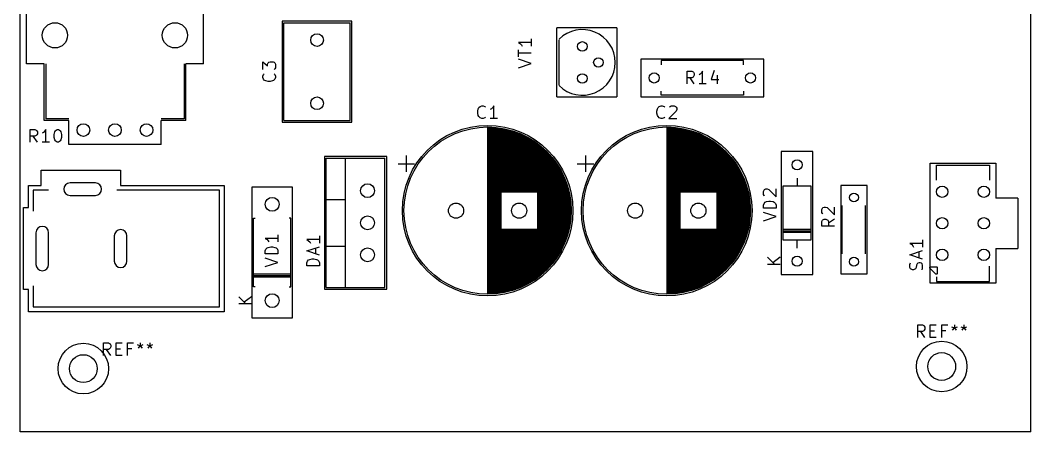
# Model space of a CAD drawing. Extents: x 119.8 to 199.8, y -185.2 to -95.2.
# Drawn here: x 119.8 to 199.8, y -185.2 to -152.6 of the extents above; entities that cross this region are included whole.
import ezdxf

# ---------------------------------------------------------------- set-up
doc = ezdxf.new("R2010")
doc.units = 0
doc.layers.add('BLACK', color=7, linetype='CONTINUOUS')

msp = doc.modelspace()

# ---------------------------------------------------------------- linework, layer by layer
at = {"layer": 'BLACK', "linetype": 'CONTINUOUS'}
for p, q in [((119.7556, -185.1644), (119.7556, -95.1644)), ((199.7556, -185.1644), (199.7556, -95.1644)), ((120.2556, -156.0394), (120.2556, -151.5394)), ((134.2556, -156.0394), (134.2556, -151.5394)), ((140.5056, -152.6644), (140.5056, -160.6644)), ((146.0056, -152.6644), (140.5056, -152.6644)), ((140.6356, -160.5344), (140.6356, -152.7944)), ((140.6356, -152.7944), (145.8756, -152.7944)), ((145.8756, -160.5344), (145.8756, -152.7944)), ((146.0056, -160.6644), (146.0056, -152.6644)), ((162.2456, -158.6644), (162.2456, -153.2044)), ((166.9856, -153.2044), (162.2456, -153.2044)), ((166.9856, -153.2044), (166.9856, -158.6644)), ((160.210419, -154.354875), (159.210419, -154.354875)), ((159.210419, -154.354875), (159.353276, -154.450113)), ((160.210419, -154.069161), (160.210419, -154.640589)), ((162.4056, -154.1344), (162.4056, -157.7344)), ((159.210419, -155.497732), (159.210419, -154.926304)), ((159.353276, -154.450113), (159.448514, -154.545351)), ((159.448514, -154.545351), (159.496133, -154.640589)), ((138.960419, -156.497732), (138.960419, -155.878685)), ((138.960419, -155.878685), (139.341371, -156.212018)), ((139.341371, -156.069161), (139.38899, -155.973923)), ((139.38899, -155.973923), (139.436609, -155.926304)), ((139.436609, -155.926304), (139.531847, -155.878685)), ((139.531847, -155.878685), (139.769942, -155.878685)), ((139.769942, -155.878685), (139.86518, -155.926304)), ((139.86518, -155.926304), (139.9128, -155.973923)), ((139.9128, -155.973923), (139.960419, -156.069161)), ((160.210419, -155.212018), (159.210419, -155.212018)), ((160.210419, -156.021542), (159.210419, -155.688209)), ((168.8956, -155.6644), (168.8956, -158.6644)), ((178.6156, -155.6644), (168.8956, -155.6644)), ((170.4856, -155.7944), (170.4856, -156.1244)), ((177.0256, -155.7944), (170.4856, -155.7944)), ((177.0256, -156.1244), (177.0256, -155.7944)), ((178.6156, -158.6644), (178.6156, -155.6644)), ((121.6556, -156.0394), (120.2556, -156.0394)), ((121.6556, -160.5394), (121.6556, -156.0394)), ((121.7856, -156.0394), (121.7856, -160.4094)), ((132.7256, -156.0394), (132.7256, -160.4094)), ((132.8556, -160.5394), (132.8556, -156.0394)), ((134.2556, -156.0394), (132.8556, -156.0394)), ((139.341371, -156.212018), (139.341371, -156.069161)), ((139.9128, -156.450113), (139.86518, -156.497732)), ((139.960419, -156.354875), (139.9128, -156.450113)), ((139.960419, -156.069161), (139.960419, -156.354875)), ((159.210419, -156.354875), (160.210419, -156.021542)), ((172.541314, -157.619219), (172.541314, -156.619219)), ((172.541314, -156.619219), (172.922266, -156.619219)), ((172.922266, -156.619219), (173.017504, -156.666838)), ((173.017504, -156.666838), (173.065123, -156.714457)), ((173.065123, -156.714457), (173.112742, -156.809695)), ((173.684171, -156.762076), (173.588933, -156.857314)), ((173.779409, -156.619219), (173.684171, -156.762076)), ((173.779409, -157.619219), (173.779409, -156.619219)), ((174.684171, -156.5716), (174.446076, -157.285885)), ((138.960419, -157.021542), (139.008038, -156.878685)), ((138.960419, -157.11678), (138.960419, -157.021542)), ((139.008038, -157.259637), (138.960419, -157.11678)), ((139.008038, -156.878685), (139.055657, -156.831066)), ((139.103276, -157.354875), (139.008038, -157.259637)), ((139.198514, -157.402494), (139.103276, -157.354875)), ((139.38899, -157.450113), (139.198514, -157.402494)), ((139.531847, -157.450113), (139.38899, -157.450113)), ((139.722323, -157.402494), (139.531847, -157.450113)), ((139.817561, -157.354875), (139.722323, -157.402494)), ((139.9128, -157.259637), (139.817561, -157.354875)), ((139.86518, -156.831066), (139.9128, -156.878685)), ((139.9128, -156.878685), (139.960419, -157.021542)), ((139.960419, -157.11678), (139.9128, -157.259637)), ((139.960419, -157.021542), (139.960419, -157.11678)), ((172.922266, -157.143028), (172.541314, -157.143028)), ((173.112742, -157.619219), (172.779409, -157.143028)), ((173.017504, -157.095409), (172.922266, -157.143028)), ((173.065123, -157.04779), (173.017504, -157.095409)), ((173.112742, -156.952552), (173.065123, -157.04779)), ((173.112742, -156.809695), (173.112742, -156.952552)), ((173.588933, -156.857314), (173.493695, -156.904933)), ((174.446076, -157.285885), (175.065123, -157.285885)), ((174.922266, -156.952552), (174.922266, -157.619219)), ((170.4856, -158.5344), (170.4856, -158.2044)), ((174.065123, -157.619219), (173.493695, -157.619219)), ((177.0256, -158.2044), (177.0256, -158.5344)), ((162.2456, -158.6644), (166.9856, -158.6644)), ((168.8956, -158.6644), (178.6156, -158.6644)), ((177.0256, -158.5344), (170.4856, -158.5344)), ((155.969886, -159.79779), (156.017505, -159.607314)), ((155.969886, -159.940647), (155.969886, -159.79779)), ((156.017505, -160.131123), (155.969886, -159.940647)), ((156.017505, -159.607314), (156.065124, -159.512076)), ((156.065124, -159.512076), (156.160362, -159.416838)), ((156.160362, -159.416838), (156.303219, -159.369219)), ((156.303219, -159.369219), (156.398457, -159.369219)), ((156.398457, -159.369219), (156.541314, -159.416838)), ((156.541314, -159.416838), (156.588933, -159.464457)), ((157.065124, -159.607314), (156.969886, -159.654933)), ((157.160362, -159.512076), (157.065124, -159.607314)), ((157.2556, -159.369219), (157.160362, -159.512076)), ((157.2556, -160.369219), (157.2556, -159.369219)), ((170.154671, -159.79779), (170.20229, -159.607314)), ((170.154671, -159.940647), (170.154671, -159.79779)), ((170.20229, -160.131123), (170.154671, -159.940647)), ((170.20229, -159.607314), (170.249909, -159.512076)), ((170.249909, -159.512076), (170.345147, -159.416838)), ((170.345147, -159.416838), (170.488004, -159.369219)), ((170.488004, -159.369219), (170.583242, -159.369219)), ((170.583242, -159.369219), (170.726099, -159.416838)), ((170.726099, -159.416838), (170.773718, -159.464457)), ((171.67848, -159.79779), (171.107052, -160.369219)), ((171.154671, -159.464457), (171.20229, -159.416838)), ((171.20229, -159.416838), (171.297528, -159.369219)), ((171.297528, -159.369219), (171.535623, -159.369219)), ((171.535623, -159.369219), (171.630861, -159.416838)), ((171.630861, -159.416838), (171.67848, -159.464457)), ((171.67848, -159.464457), (171.726099, -159.559695)), ((171.726099, -159.654933), (171.67848, -159.79779)), ((171.726099, -159.559695), (171.726099, -159.654933)), ((123.6056, -160.5394), (121.6556, -160.5394)), ((123.6056, -160.4094), (121.7856, -160.4094)), ((123.6056, -162.4394), (123.6056, -160.5394)), ((132.7256, -160.4094), (130.9056, -160.4094)), ((130.9056, -162.4394), (130.9056, -160.5394)), ((132.8556, -160.5394), (130.9056, -160.5394)), ((140.5056, -160.6644), (146.0056, -160.6644)), ((140.6356, -160.5344), (145.8756, -160.5344)), ((156.065124, -160.226361), (156.017505, -160.131123)), ((156.160362, -160.3216), (156.065124, -160.226361)), ((156.303219, -160.369219), (156.160362, -160.3216)), ((156.398457, -160.369219), (156.303219, -160.369219)), ((156.541314, -160.3216), (156.398457, -160.369219)), ((156.588933, -160.27398), (156.541314, -160.3216)), ((157.541314, -160.369219), (156.969886, -160.369219)), ((170.249909, -160.226361), (170.20229, -160.131123)), ((170.345147, -160.3216), (170.249909, -160.226361)), ((170.488004, -160.369219), (170.345147, -160.3216)), ((170.583242, -160.369219), (170.488004, -160.369219)), ((170.726099, -160.3216), (170.583242, -160.369219)), ((170.773718, -160.27398), (170.726099, -160.3216)), ((171.107052, -160.369219), (171.726099, -160.369219)), ((120.541314, -162.244219), (120.541314, -161.244219)), ((120.541314, -161.244219), (120.922266, -161.244219)), ((120.922266, -161.244219), (121.017504, -161.291838)), ((121.017504, -161.291838), (121.065123, -161.339457)), ((121.065123, -161.339457), (121.112742, -161.434695)), ((121.112742, -161.577552), (121.065123, -161.67279)), ((121.112742, -161.434695), (121.112742, -161.577552)), ((121.588933, -161.482314), (121.493695, -161.529933)), ((121.684171, -161.387076), (121.588933, -161.482314)), ((121.779409, -161.244219), (121.684171, -161.387076)), ((121.779409, -162.244219), (121.779409, -161.244219)), ((122.446076, -161.625171), (122.493695, -161.434695)), ((122.493695, -161.434695), (122.541314, -161.339457)), ((122.541314, -161.339457), (122.588933, -161.291838)), ((122.588933, -161.291838), (122.684171, -161.244219)), ((122.684171, -161.244219), (122.779409, -161.244219)), ((122.779409, -161.244219), (122.874647, -161.291838)), ((122.874647, -161.291838), (122.922266, -161.339457)), ((122.922266, -161.339457), (122.969885, -161.434695)), ((122.969885, -161.434695), (123.017504, -161.625171)), ((156.7556, -161.0844), (156.7556, -174.2444)), ((156.7956, -161.0844), (156.7956, -174.2444)), ((156.8356, -161.0844), (156.8356, -174.2444)), ((156.8756, -161.0854), (156.8756, -174.2434)), ((156.9156, -161.0864), (156.9156, -174.2424)), ((156.9556, -161.0874), (156.9556, -174.2414)), ((156.9956, -161.0884), (156.9956, -174.2404)), ((157.0356, -161.0904), (157.0356, -174.2384)), ((157.0756, -161.0924), (157.0756, -174.2364)), ((157.1156, -161.0944), (157.1156, -174.2344)), ((157.1556, -161.0964), (157.1556, -174.2324)), ((157.1956, -161.0994), (157.1956, -174.2294)), ((157.2356, -161.1014), (157.2356, -174.2274)), ((157.2756, -161.1044), (157.2756, -174.2244)), ((157.3156, -161.1084), (157.3156, -174.2204)), ((157.3556, -161.1114), (157.3556, -174.2174)), ((157.3956, -161.1154), (157.3956, -174.2134)), ((157.4356, -161.1194), (157.4356, -174.2094)), ((157.4756, -161.1234), (157.4756, -174.2054)), ((157.5156, -161.1284), (157.5156, -174.2004)), ((157.5556, -161.1334), (157.5556, -174.1954)), ((157.5956, -161.1384), (157.5956, -174.1904)), ((157.6356, -161.1434), (157.6356, -174.1854)), ((157.6756, -161.1484), (157.6756, -174.1804)), ((157.7156, -161.1544), (157.7156, -174.1744)), ((157.7556, -161.1604), (157.7556, -174.1684)), ((157.7956, -161.1664), (157.7956, -174.1624)), ((157.8356, -161.1734), (157.8356, -166.2244)), ((157.8756, -161.1794), (157.8756, -166.2244)), ((157.9156, -161.1864), (157.9156, -166.2244)), ((157.9556, -161.1944), (157.9556, -166.2244)), ((157.9956, -161.2014), (157.9956, -166.2244)), ((158.0356, -161.2094), (158.0356, -166.2244)), ((158.0756, -161.2174), (158.0756, -166.2244)), ((158.1156, -161.2254), (158.1156, -166.2244)), ((158.1556, -161.2344), (158.1556, -166.2244)), ((158.1956, -161.2434), (158.1956, -166.2244)), ((158.2356, -161.2524), (158.2356, -166.2244)), ((158.2756, -161.2614), (158.2756, -166.2244)), ((158.3156, -161.2704), (158.3156, -166.2244)), ((158.3556, -161.2804), (158.3556, -166.2244)), ((158.3956, -161.2904), (158.3956, -166.2244)), ((158.4356, -161.3014), (158.4356, -166.2244)), ((158.4756, -161.3114), (158.4756, -166.2244)), ((158.5156, -161.3224), (158.5156, -166.2244)), ((158.5556, -161.3334), (158.5556, -166.2244)), ((158.5956, -161.3454), (158.5956, -166.2244)), ((158.6356, -161.3574), (158.6356, -166.2244)), ((158.6756, -161.3694), (158.6756, -166.2244)), ((158.7156, -161.3814), (158.7156, -166.2244)), ((158.7556, -161.3934), (158.7556, -166.2244)), ((158.7956, -161.4064), (158.7956, -166.2244)), ((158.8356, -161.4194), (158.8356, -166.2244)), ((158.8756, -161.4334), (158.8756, -166.2244)), ((158.9156, -161.4464), (158.9156, -166.2244)), ((158.9556, -161.4604), (158.9556, -166.2244)), ((158.9956, -161.4744), (158.9956, -166.2244)), ((159.0356, -161.4894), (159.0356, -166.2244)), ((159.0756, -161.5044), (159.0756, -166.2244)), ((159.1156, -161.5194), (159.1156, -166.2244)), ((159.1556, -161.5344), (159.1556, -166.2244)), ((159.1956, -161.5504), (159.1956, -166.2244)), ((159.2356, -161.5664), (159.2356, -166.2244)), ((159.2756, -161.5824), (159.2756, -166.2244)), ((159.3156, -161.5994), (159.3156, -166.2244)), ((170.940385, -161.0844), (170.940385, -174.2444)), ((170.980385, -161.0844), (170.980385, -174.2444)), ((171.020385, -161.0844), (171.020385, -174.2444)), ((171.060385, -161.0854), (171.060385, -174.2434)), ((171.100385, -161.0864), (171.100385, -174.2424)), ((171.140385, -161.0874), (171.140385, -174.2414)), ((171.180385, -161.0884), (171.180385, -174.2404)), ((171.220385, -161.0904), (171.220385, -174.2384)), ((171.260385, -161.0924), (171.260385, -174.2364)), ((171.300385, -161.0944), (171.300385, -174.2344)), ((171.340385, -161.0964), (171.340385, -174.2324)), ((171.380385, -161.0994), (171.380385, -174.2294)), ((171.420385, -161.1014), (171.420385, -174.2274)), ((171.460385, -161.1044), (171.460385, -174.2244)), ((171.500385, -161.1084), (171.500385, -174.2204)), ((171.540385, -161.1114), (171.540385, -174.2174)), ((171.580385, -161.1154), (171.580385, -174.2134)), ((171.620385, -161.1194), (171.620385, -174.2094)), ((171.660385, -161.1234), (171.660385, -174.2054)), ((171.700385, -161.1284), (171.700385, -174.2004)), ((171.740385, -161.1334), (171.740385, -174.1954)), ((171.780385, -161.1384), (171.780385, -174.1904)), ((171.820385, -161.1434), (171.820385, -174.1854)), ((171.860385, -161.1484), (171.860385, -174.1804)), ((171.900385, -161.1544), (171.900385, -174.1744)), ((171.940385, -161.1604), (171.940385, -174.1684)), ((171.980385, -161.1664), (171.980385, -174.1624)), ((172.020385, -161.1734), (172.020385, -166.2244)), ((172.060385, -161.1794), (172.060385, -166.2244)), ((172.100385, -161.1864), (172.100385, -166.2244)), ((172.140385, -161.1944), (172.140385, -166.2244)), ((172.180385, -161.2014), (172.180385, -166.2244)), ((172.220385, -161.2094), (172.220385, -166.2244)), ((172.260385, -161.2174), (172.260385, -166.2244)), ((172.300385, -161.2254), (172.300385, -166.2244)), ((172.340385, -161.2344), (172.340385, -166.2244)), ((172.380385, -161.2434), (172.380385, -166.2244)), ((172.420385, -161.2524), (172.420385, -166.2244)), ((172.460385, -161.2614), (172.460385, -166.2244)), ((172.500385, -161.2704), (172.500385, -166.2244)), ((172.540385, -161.2804), (172.540385, -166.2244)), ((172.580385, -161.2904), (172.580385, -166.2244)), ((172.620385, -161.3014), (172.620385, -166.2244)), ((172.660385, -161.3114), (172.660385, -166.2244)), ((172.700385, -161.3224), (172.700385, -166.2244)), ((172.740385, -161.3334), (172.740385, -166.2244)), ((172.780385, -161.3454), (172.780385, -166.2244)), ((172.820385, -161.3574), (172.820385, -166.2244)), ((172.860385, -161.3694), (172.860385, -166.2244)), ((172.900385, -161.3814), (172.900385, -166.2244)), ((172.940385, -161.3934), (172.940385, -166.2244)), ((172.980385, -161.4064), (172.980385, -166.2244)), ((173.020385, -161.4194), (173.020385, -166.2244)), ((173.060385, -161.4334), (173.060385, -166.2244)), ((173.100385, -161.4464), (173.100385, -166.2244)), ((173.140385, -161.4604), (173.140385, -166.2244)), ((173.180385, -161.4744), (173.180385, -166.2244)), ((173.220385, -161.4894), (173.220385, -166.2244)), ((173.260385, -161.5044), (173.260385, -166.2244)), ((173.300385, -161.5194), (173.300385, -166.2244)), ((173.340385, -161.5344), (173.340385, -166.2244)), ((173.380385, -161.5504), (173.380385, -166.2244)), ((173.420385, -161.5664), (173.420385, -166.2244)), ((173.460385, -161.5824), (173.460385, -166.2244)), ((173.500385, -161.5994), (173.500385, -166.2244)), ((120.922266, -161.768028), (120.541314, -161.768028)), ((121.112742, -162.244219), (120.779409, -161.768028)), ((121.017504, -161.720409), (120.922266, -161.768028)), ((121.065123, -161.67279), (121.017504, -161.720409)), ((122.065123, -162.244219), (121.493695, -162.244219)), ((122.446076, -161.863266), (122.446076, -161.625171)), ((122.493695, -162.053742), (122.446076, -161.863266)), ((122.541314, -162.14898), (122.493695, -162.053742)), ((122.588933, -162.1966), (122.541314, -162.14898)), ((122.684171, -162.244219), (122.588933, -162.1966)), ((122.779409, -162.244219), (122.684171, -162.244219)), ((122.874647, -162.1966), (122.779409, -162.244219)), ((122.922266, -162.14898), (122.874647, -162.1966)), ((122.969885, -162.053742), (122.922266, -162.14898)), ((123.017504, -161.863266), (122.969885, -162.053742)), ((123.017504, -161.625171), (123.017504, -161.863266)), ((159.3556, -161.6164), (159.3556, -166.2244)), ((159.3956, -161.6334), (159.3956, -166.2244)), ((159.4356, -161.6514), (159.4356, -166.2244)), ((159.4756, -161.6694), (159.4756, -166.2244)), ((159.5156, -161.6874), (159.5156, -166.2244)), ((159.5556, -161.7054), (159.5556, -166.2244)), ((159.5956, -161.7244), (159.5956, -166.2244)), ((159.6356, -161.7434), (159.6356, -166.2244)), ((159.6756, -161.7634), (159.6756, -166.2244)), ((159.7156, -161.7834), (159.7156, -166.2244)), ((159.7556, -161.8034), (159.7556, -166.2244)), ((159.7956, -161.8234), (159.7956, -166.2244)), ((159.8356, -161.8444), (159.8356, -166.2244)), ((159.8756, -161.8654), (159.8756, -166.2244)), ((159.9156, -161.8874), (159.9156, -166.2244)), ((159.9556, -161.9094), (159.9556, -166.2244)), ((159.9956, -161.9314), (159.9956, -166.2244)), ((160.0356, -161.9544), (160.0356, -166.2244)), ((160.0756, -161.9774), (160.0756, -166.2244)), ((160.1156, -162.0004), (160.1156, -166.2244)), ((160.1556, -162.0244), (160.1556, -166.2244)), ((160.1956, -162.0484), (160.1956, -166.2244)), ((160.2356, -162.0724), (160.2356, -166.2244)), ((160.2756, -162.0974), (160.2756, -166.2244)), ((160.3156, -162.1234), (160.3156, -166.2244)), ((160.3556, -162.1484), (160.3556, -166.2244)), ((160.3956, -162.1754), (160.3956, -166.2244)), ((160.4356, -162.2014), (160.4356, -166.2244)), ((160.4756, -162.2284), (160.4756, -166.2244)), ((160.5156, -162.2554), (160.5156, -166.2244)), ((160.5556, -162.2834), (160.5556, -166.2244)), ((160.5956, -162.3124), (160.5956, -166.2244)), ((160.6356, -162.3404), (160.6356, -166.2244)), ((160.6756, -162.3694), (160.6756, -166.2244)), ((160.7156, -162.3994), (160.7156, -172.9294)), ((173.540385, -161.6164), (173.540385, -166.2244)), ((173.580385, -161.6334), (173.580385, -166.2244)), ((173.620385, -161.6514), (173.620385, -166.2244)), ((173.660385, -161.6694), (173.660385, -166.2244)), ((173.700385, -161.6874), (173.700385, -166.2244)), ((173.740385, -161.7054), (173.740385, -166.2244)), ((173.780385, -161.7244), (173.780385, -166.2244)), ((173.820385, -161.7434), (173.820385, -166.2244)), ((173.860385, -161.7634), (173.860385, -166.2244)), ((173.900385, -161.7834), (173.900385, -166.2244)), ((173.940385, -161.8034), (173.940385, -166.2244)), ((173.980385, -161.8234), (173.980385, -166.2244)), ((174.020385, -161.8444), (174.020385, -166.2244)), ((174.060385, -161.8654), (174.060385, -166.2244)), ((174.100385, -161.8874), (174.100385, -166.2244)), ((174.140385, -161.9094), (174.140385, -166.2244)), ((174.180385, -161.9314), (174.180385, -166.2244)), ((174.220385, -161.9544), (174.220385, -166.2244)), ((174.260385, -161.9774), (174.260385, -166.2244)), ((174.300385, -162.0004), (174.300385, -166.2244)), ((174.340385, -162.0244), (174.340385, -166.2244)), ((174.380385, -162.0484), (174.380385, -166.2244)), ((174.420385, -162.0724), (174.420385, -166.2244)), ((174.460385, -162.0974), (174.460385, -166.2244)), ((174.500385, -162.1234), (174.500385, -166.2244)), ((174.540385, -162.1484), (174.540385, -166.2244)), ((174.580385, -162.1754), (174.580385, -166.2244)), ((174.620385, -162.2014), (174.620385, -166.2244)), ((174.660385, -162.2284), (174.660385, -166.2244)), ((174.700385, -162.2554), (174.700385, -166.2244)), ((174.740385, -162.2834), (174.740385, -166.2244)), ((174.780385, -162.3124), (174.780385, -166.2244)), ((174.820385, -162.3404), (174.820385, -166.2244)), ((174.860385, -162.3694), (174.860385, -166.2244)), ((174.900385, -162.3994), (174.900385, -172.9294)), ((130.9056, -162.4394), (123.6056, -162.4394)), ((160.7556, -162.4294), (160.7556, -172.8994)), ((160.7956, -162.4604), (160.7956, -172.8684)), ((160.8356, -162.4914), (160.8356, -172.8374)), ((160.8756, -162.5224), (160.8756, -172.8064)), ((160.9156, -162.5544), (160.9156, -172.7744)), ((160.9556, -162.5874), (160.9556, -172.7414)), ((160.9956, -162.6204), (160.9956, -172.7084)), ((161.0356, -162.6544), (161.0356, -172.6744)), ((161.0756, -162.6884), (161.0756, -172.6404)), ((161.1156, -162.7234), (161.1156, -172.6054)), ((161.1556, -162.7584), (161.1556, -172.5704)), ((161.1956, -162.7944), (161.1956, -172.5344)), ((161.2356, -162.8304), (161.2356, -172.4984)), ((161.2756, -162.8674), (161.2756, -172.4614)), ((161.3156, -162.9054), (161.3156, -172.4234)), ((161.3556, -162.9434), (161.3556, -172.3854)), ((161.3956, -162.9824), (161.3956, -172.3464)), ((161.4356, -163.0224), (161.4356, -172.3064)), ((161.4756, -163.0624), (161.4756, -172.2664)), ((161.5156, -163.1034), (161.5156, -172.2254)), ((161.5556, -163.1454), (161.5556, -172.1834)), ((161.5956, -163.1874), (161.5956, -172.1414)), ((174.940385, -162.4294), (174.940385, -172.8994)), ((174.980385, -162.4604), (174.980385, -172.8684)), ((175.020385, -162.4914), (175.020385, -172.8374)), ((175.060385, -162.5224), (175.060385, -172.8064)), ((175.100385, -162.5544), (175.100385, -172.7744)), ((175.140385, -162.5874), (175.140385, -172.7414)), ((175.180385, -162.6204), (175.180385, -172.7084)), ((175.220385, -162.6544), (175.220385, -172.6744)), ((175.260385, -162.6884), (175.260385, -172.6404)), ((175.300385, -162.7234), (175.300385, -172.6054)), ((175.340385, -162.7584), (175.340385, -172.5704)), ((175.380385, -162.7944), (175.380385, -172.5344)), ((175.420385, -162.8304), (175.420385, -172.4984)), ((175.460385, -162.8674), (175.460385, -172.4614)), ((175.500385, -162.9054), (175.500385, -172.4234)), ((175.540385, -162.9434), (175.540385, -172.3854)), ((175.580385, -162.9824), (175.580385, -172.3464)), ((175.620385, -163.0224), (175.620385, -172.3064)), ((175.660385, -163.0624), (175.660385, -172.2664)), ((175.700385, -163.1034), (175.700385, -172.2254)), ((175.740385, -163.1454), (175.740385, -172.1834)), ((175.780385, -163.1874), (175.780385, -172.1414)), ((180.0056, -162.9944), (180.0056, -172.7144)), ((182.5056, -162.9944), (180.0056, -162.9944)), ((182.5056, -172.7144), (182.5056, -162.9944)), ((143.8556, -163.3744), (143.8556, -173.8744)), ((148.7656, -163.3744), (143.8556, -163.3744)), ((143.9856, -163.5044), (148.6266, -163.5044)), ((143.9856, -173.7444), (143.9856, -163.5044)), ((145.4956, -173.7444), (145.4956, -163.5044)), ((148.6266, -173.7444), (148.6266, -163.5044)), ((148.7656, -173.8744), (148.7656, -163.3744)), ((149.671031, -163.9494), (150.971031, -163.9494)), ((150.321031, -163.2994), (150.321031, -164.5994)), ((161.6356, -163.2314), (161.6356, -172.0974)), ((161.6756, -163.2754), (161.6756, -172.0534)), ((161.7156, -163.3204), (161.7156, -172.0084)), ((161.7556, -163.3654), (161.7556, -171.9634)), ((161.7956, -163.4124), (161.7956, -171.9164)), ((161.8356, -163.4594), (161.8356, -171.8694)), ((161.8756, -163.5084), (161.8756, -171.8204)), ((161.9156, -163.5574), (161.9156, -171.7714)), ((161.9556, -163.6074), (161.9556, -171.7214)), ((161.9956, -163.6584), (161.9956, -171.6704)), ((162.0356, -163.7114), (162.0356, -171.6174)), ((162.0756, -163.7644), (162.0756, -171.5644)), ((162.1156, -163.8194), (162.1156, -171.5094)), ((162.1556, -163.8754), (162.1556, -171.4534)), ((162.1956, -163.9324), (162.1956, -171.3964)), ((162.2356, -163.9904), (162.2356, -171.3384)), ((163.855816, -163.9494), (165.155816, -163.9494)), ((164.505816, -163.2994), (164.505816, -164.5994)), ((175.820385, -163.2314), (175.820385, -172.0974)), ((175.860385, -163.2754), (175.860385, -172.0534)), ((175.900385, -163.3204), (175.900385, -172.0084)), ((175.940385, -163.3654), (175.940385, -171.9634)), ((175.980385, -163.4124), (175.980385, -171.9164)), ((176.020385, -163.4594), (176.020385, -171.8694)), ((176.060385, -163.5084), (176.060385, -171.8204)), ((176.100385, -163.5574), (176.100385, -171.7714)), ((176.140385, -163.6074), (176.140385, -171.7214)), ((176.180385, -163.6584), (176.180385, -171.6704)), ((176.220385, -163.7114), (176.220385, -171.6174)), ((176.260385, -163.7644), (176.260385, -171.5644)), ((176.300385, -163.8194), (176.300385, -171.5094)), ((176.340385, -163.8754), (176.340385, -171.4534)), ((176.380385, -163.9324), (176.380385, -171.3964)), ((176.420385, -163.9904), (176.420385, -171.3384)), ((191.7881, -163.9144), (196.9881, -163.9144)), ((191.7881, -173.4144), (191.7881, -163.9144)), ((196.9881, -163.9144), (196.9881, -166.6644)), ((121.403, -164.4644), (127.703, -164.4644)), ((121.403, -165.6644), (121.403, -164.4644)), ((127.703, -164.4644), (127.703, -165.6644)), ((162.2756, -164.0504), (162.2756, -171.2784)), ((162.3156, -164.1114), (162.3156, -171.2174)), ((162.3556, -164.1744), (162.3556, -171.1544)), ((162.3956, -164.2384), (162.3956, -171.0904)), ((162.4356, -164.3044), (162.4356, -171.0244)), ((162.4756, -164.3714), (162.4756, -170.9574)), ((162.5156, -164.4414), (162.5156, -170.8874)), ((162.5556, -164.5134), (162.5556, -170.8154)), ((162.5956, -164.5874), (162.5956, -170.7414)), ((162.6356, -164.6634), (162.6356, -170.6654)), ((162.6756, -164.7414), (162.6756, -170.5874)), ((176.460385, -164.0504), (176.460385, -171.2784)), ((176.500385, -164.1114), (176.500385, -171.2174)), ((176.540385, -164.1744), (176.540385, -171.1544)), ((176.580385, -164.2384), (176.580385, -171.0904)), ((176.620385, -164.3044), (176.620385, -171.0244)), ((176.660385, -164.3714), (176.660385, -170.9574)), ((176.700385, -164.4414), (176.700385, -170.8874)), ((176.740385, -164.5134), (176.740385, -170.8154)), ((176.780385, -164.5874), (176.780385, -170.7414)), ((176.820385, -164.6634), (176.820385, -170.6654)), ((176.860385, -164.7414), (176.860385, -170.5874)), ((192.2881, -164.0644), (196.4881, -164.0644)), ((192.2881, -165.2644), (192.2881, -164.0644)), ((196.4881, -164.0644), (196.4881, -165.2644)), ((125.703, -165.4644), (123.703, -165.4644)), ((125.703, -165.4644), (123.703, -165.4644)), ((125.703, -165.4644), (123.703, -165.4644)), ((162.7156, -164.8234), (162.7156, -170.5054)), ((162.7556, -164.9074), (162.7556, -170.4214)), ((162.7956, -164.9944), (162.7956, -170.3344)), ((162.8356, -165.0854), (162.8356, -170.2434)), ((162.8756, -165.1804), (162.8756, -170.1484)), ((162.9156, -165.2794), (162.9156, -170.0494)), ((162.9556, -165.3844), (162.9556, -169.9444)), ((162.9956, -165.4934), (162.9956, -169.8354)), ((176.900385, -164.8234), (176.900385, -170.5054)), ((176.940385, -164.9074), (176.940385, -170.4214)), ((176.980385, -164.9944), (176.980385, -170.3344)), ((177.020385, -165.0854), (177.020385, -170.2434)), ((177.060385, -165.1804), (177.060385, -170.1484)), ((177.100385, -165.2794), (177.100385, -170.0494)), ((177.140385, -165.3844), (177.140385, -169.9444)), ((177.180385, -165.4934), (177.180385, -169.8354)), ((181.2556, -165.0844), (181.2556, -165.7344)), ((120.403, -165.6644), (121.403, -165.6644)), ((120.403, -167.4144), (120.403, -165.6644)), ((120.783, -166.0444), (120.783, -167.7144)), ((122.003, -166.0444), (120.783, -166.0444)), ((135.523, -166.0444), (127.403, -166.0444)), ((127.703, -165.6644), (135.903, -165.6644)), ((135.523, -175.2844), (135.523, -166.0444)), ((135.903, -165.6644), (135.903, -175.6644)), ((138.103, -165.8144), (138.103, -176.1344)), ((141.303, -165.8144), (138.103, -165.8144)), ((141.303, -176.1344), (141.303, -165.8144)), ((163.0356, -165.6104), (163.0356, -169.7184)), ((163.0756, -165.7344), (163.0756, -169.5944)), ((163.1156, -165.8674), (163.1156, -169.4614)), ((163.1556, -166.0124), (163.1556, -169.3164)), ((163.1956, -166.1714), (163.1956, -169.1574)), ((163.2356, -166.3504), (163.2356, -168.9784)), ((177.220385, -165.6104), (177.220385, -169.7184)), ((177.260385, -165.7344), (177.260385, -169.5944)), ((177.300385, -165.8674), (177.300385, -169.4614)), ((177.340385, -166.0124), (177.340385, -169.3164)), ((177.380385, -166.1714), (177.380385, -169.1574)), ((177.420385, -166.3504), (177.420385, -168.9784)), ((178.590419, -166.14059), (178.638038, -166.045352)), ((178.590419, -166.378685), (178.590419, -166.14059)), ((178.638038, -166.473923), (178.590419, -166.378685)), ((178.638038, -166.045352), (178.685657, -165.997733)), ((178.685657, -165.997733), (178.780895, -165.950114)), ((178.780895, -165.950114), (178.876133, -165.950114)), ((178.876133, -165.950114), (179.01899, -165.997733)), ((179.01899, -165.997733), (179.590419, -166.569161)), ((179.590419, -166.569161), (179.590419, -165.950114)), ((180.1356, -165.7344), (180.1356, -169.9744)), ((182.3756, -165.7344), (180.1356, -165.7344)), ((182.3756, -169.9744), (182.3756, -165.7344)), ((184.7056, -165.6744), (184.7056, -172.6544)), ((186.8056, -165.6744), (184.7056, -165.6744)), ((186.8056, -172.6544), (186.8056, -165.6744)), ((123.703, -166.4644), (125.703, -166.4644)), ((123.703, -166.4644), (125.703, -166.4644)), ((123.703, -166.4644), (125.703, -166.4644)), ((143.9856, -166.7734), (145.4956, -166.7734)), ((163.2756, -166.5584), (163.2756, -168.7704)), ((163.3156, -166.8154), (163.3156, -168.5134)), ((163.3556, -167.1904), (163.3556, -168.1384)), ((177.460385, -166.5584), (177.460385, -168.7704)), ((177.500385, -166.8154), (177.500385, -168.5134)), ((177.540385, -167.1904), (177.540385, -168.1384)), ((178.590419, -167.235828), (178.638038, -167.092971)), ((178.685657, -166.521542), (178.638038, -166.473923)), ((178.638038, -167.092971), (178.733276, -166.997733)), ((178.733276, -166.997733), (178.828514, -166.950114)), ((178.828514, -166.950114), (179.01899, -166.902495)), ((179.01899, -166.902495), (179.161847, -166.902495)), ((179.161847, -166.902495), (179.352323, -166.950114)), ((179.352323, -166.950114), (179.447561, -166.997733)), ((179.447561, -166.997733), (179.5428, -167.092971)), ((179.5428, -167.092971), (179.590419, -167.235828)), ((198.7381, -166.6644), (196.9881, -166.6644)), ((198.7381, -166.6644), (198.7381, -170.6644)), ((120.003, -167.4144), (120.403, -167.4144)), ((120.003, -173.9144), (120.003, -167.4144)), ((178.590419, -167.473923), (178.590419, -167.235828)), ((179.590419, -167.473923), (178.590419, -167.473923)), ((179.590419, -168.14059), (178.590419, -167.807257)), ((179.590419, -167.235828), (179.590419, -167.473923)), ((183.210419, -167.569161), (183.258038, -167.473923)), ((183.210419, -167.807256), (183.210419, -167.569161)), ((183.258038, -167.902494), (183.210419, -167.807256)), ((183.258038, -167.473923), (183.305657, -167.426304)), ((183.305657, -167.950113), (183.258038, -167.902494)), ((183.305657, -167.426304), (183.400895, -167.378685)), ((183.400895, -167.378685), (183.496133, -167.378685)), ((183.496133, -167.378685), (183.63899, -167.426304)), ((183.63899, -167.426304), (184.210419, -167.997732)), ((184.210419, -167.997732), (184.210419, -167.378685)), ((184.8356, -171.0844), (184.8356, -167.2444)), ((186.6756, -171.0844), (186.6756, -167.2444)), ((138.233, -168.2544), (138.363, -168.2544)), ((138.233, -173.6944), (138.233, -168.2544)), ((141.173, -168.2544), (141.043, -168.2544)), ((141.173, -173.6944), (141.173, -168.2544)), ((178.590419, -168.473923), (179.590419, -168.14059)), ((183.210419, -168.521542), (183.258038, -168.426304)), ((183.210419, -168.902494), (183.210419, -168.521542)), ((183.258038, -168.426304), (183.305657, -168.378685)), ((183.305657, -168.378685), (183.400895, -168.331066)), ((183.400895, -168.331066), (183.543752, -168.331066)), ((183.543752, -168.331066), (183.63899, -168.378685)), ((183.63899, -168.378685), (183.686609, -168.426304)), ((183.686609, -168.426304), (183.734228, -168.521542)), ((184.210419, -168.331066), (183.734228, -168.664399)), ((183.734228, -168.521542), (183.734228, -168.902494)), ((121.003, -169.4144), (121.003, -171.9144)), ((121.003, -169.4144), (121.003, -171.9144)), ((121.003, -169.4144), (121.003, -171.9144)), ((122.003, -171.9144), (122.003, -169.4144)), ((122.003, -171.9144), (122.003, -169.4144)), ((122.003, -171.9144), (122.003, -169.4144)), ((140.157819, -169.570114), (140.157819, -170.141542)), ((157.8356, -169.1044), (157.8356, -174.1554)), ((157.8756, -169.1044), (157.8756, -174.1494)), ((157.9156, -169.1044), (157.9156, -174.1424)), ((157.9556, -169.1044), (157.9556, -174.1344)), ((157.9956, -169.1044), (157.9956, -174.1274)), ((158.0356, -169.1044), (158.0356, -174.1194)), ((158.0756, -169.1044), (158.0756, -174.1114)), ((158.1156, -169.1044), (158.1156, -174.1034)), ((158.1556, -169.1044), (158.1556, -174.0944)), ((158.1956, -169.1044), (158.1956, -174.0854)), ((158.2356, -169.1044), (158.2356, -174.0764)), ((158.2756, -169.1044), (158.2756, -174.0674)), ((158.3156, -169.1044), (158.3156, -174.0584)), ((158.3556, -169.1044), (158.3556, -174.0484)), ((158.3956, -169.1044), (158.3956, -174.0384)), ((158.4356, -169.1044), (158.4356, -174.0274)), ((158.4756, -169.1044), (158.4756, -174.0174)), ((158.5156, -169.1044), (158.5156, -174.0064)), ((158.5556, -169.1044), (158.5556, -173.9954)), ((158.5956, -169.1044), (158.5956, -173.9834)), ((158.6356, -169.1044), (158.6356, -173.9714)), ((158.6756, -169.1044), (158.6756, -173.9594)), ((158.7156, -169.1044), (158.7156, -173.9474)), ((158.7556, -169.1044), (158.7556, -173.9354)), ((158.7956, -169.1044), (158.7956, -173.9224)), ((158.8356, -169.1044), (158.8356, -173.9094)), ((158.8756, -169.1044), (158.8756, -173.8954)), ((158.9156, -169.1044), (158.9156, -173.8824)), ((158.9556, -169.1044), (158.9556, -173.8684)), ((158.9956, -169.1044), (158.9956, -173.8544)), ((159.0356, -169.1044), (159.0356, -173.8394)), ((159.0756, -169.1044), (159.0756, -173.8244)), ((159.1156, -169.1044), (159.1156, -173.8094)), ((159.1556, -169.1044), (159.1556, -173.7944)), ((159.1956, -169.1044), (159.1956, -173.7784)), ((159.2356, -169.1044), (159.2356, -173.7624)), ((159.2756, -169.1044), (159.2756, -173.7464)), ((159.3156, -169.1044), (159.3156, -173.7294)), ((159.3556, -169.1044), (159.3556, -173.7124)), ((159.3956, -169.1044), (159.3956, -173.6954)), ((159.4356, -169.1044), (159.4356, -173.6774)), ((159.4756, -169.1044), (159.4756, -173.6594)), ((159.5156, -169.1044), (159.5156, -173.6414)), ((159.5556, -169.1044), (159.5556, -173.6234)), ((159.5956, -169.1044), (159.5956, -173.6044)), ((159.6356, -169.1044), (159.6356, -173.5854)), ((159.6756, -169.1044), (159.6756, -173.5654)), ((159.7156, -169.1044), (159.7156, -173.5454)), ((159.7556, -169.1044), (159.7556, -173.5254)), ((159.7956, -169.1044), (159.7956, -173.5054)), ((159.8356, -169.1044), (159.8356, -173.4844)), ((159.8756, -169.1044), (159.8756, -173.4634)), ((159.9156, -169.1044), (159.9156, -173.4414)), ((159.9556, -169.1044), (159.9556, -173.4194)), ((159.9956, -169.1044), (159.9956, -173.3974)), ((160.0356, -169.1044), (160.0356, -173.3744)), ((160.0756, -169.1044), (160.0756, -173.3514)), ((160.1156, -169.1044), (160.1156, -173.3284)), ((160.1556, -169.1044), (160.1556, -173.3044)), ((160.1956, -169.1044), (160.1956, -173.2804)), ((160.2356, -169.1044), (160.2356, -173.2564)), ((160.2756, -169.1044), (160.2756, -173.2314)), ((160.3156, -169.1044), (160.3156, -173.2054)), ((160.3556, -169.1044), (160.3556, -173.1804)), ((160.3956, -169.1044), (160.3956, -173.1534)), ((160.4356, -169.1044), (160.4356, -173.1274)), ((160.4756, -169.1044), (160.4756, -173.1004)), ((160.5156, -169.1044), (160.5156, -173.0734)), ((160.5556, -169.1044), (160.5556, -173.0454)), ((160.5956, -169.1044), (160.5956, -173.0164)), ((160.6356, -169.1044), (160.6356, -172.9884)), ((160.6756, -169.1044), (160.6756, -172.9594)), ((172.020385, -169.1044), (172.020385, -174.1554)), ((172.060385, -169.1044), (172.060385, -174.1494)), ((172.100385, -169.1044), (172.100385, -174.1424)), ((172.140385, -169.1044), (172.140385, -174.1344)), ((172.180385, -169.1044), (172.180385, -174.1274)), ((172.220385, -169.1044), (172.220385, -174.1194)), ((172.260385, -169.1044), (172.260385, -174.1114)), ((172.300385, -169.1044), (172.300385, -174.1034)), ((172.340385, -169.1044), (172.340385, -174.0944)), ((172.380385, -169.1044), (172.380385, -174.0854)), ((172.420385, -169.1044), (172.420385, -174.0764)), ((172.460385, -169.1044), (172.460385, -174.0674)), ((172.500385, -169.1044), (172.500385, -174.0584)), ((172.540385, -169.1044), (172.540385, -174.0484)), ((172.580385, -169.1044), (172.580385, -174.0384)), ((172.620385, -169.1044), (172.620385, -174.0274)), ((172.660385, -169.1044), (172.660385, -174.0174)), ((172.700385, -169.1044), (172.700385, -174.0064)), ((172.740385, -169.1044), (172.740385, -173.9954)), ((172.780385, -169.1044), (172.780385, -173.9834)), ((172.820385, -169.1044), (172.820385, -173.9714)), ((172.860385, -169.1044), (172.860385, -173.9594)), ((172.900385, -169.1044), (172.900385, -173.9474)), ((172.940385, -169.1044), (172.940385, -173.9354)), ((172.980385, -169.1044), (172.980385, -173.9224)), ((173.020385, -169.1044), (173.020385, -173.9094)), ((173.060385, -169.1044), (173.060385, -173.8954)), ((173.100385, -169.1044), (173.100385, -173.8824)), ((173.140385, -169.1044), (173.140385, -173.8684)), ((173.180385, -169.1044), (173.180385, -173.8544)), ((173.220385, -169.1044), (173.220385, -173.8394)), ((173.260385, -169.1044), (173.260385, -173.8244)), ((173.300385, -169.1044), (173.300385, -173.8094)), ((173.340385, -169.1044), (173.340385, -173.7944)), ((173.380385, -169.1044), (173.380385, -173.7784)), ((173.420385, -169.1044), (173.420385, -173.7624)), ((173.460385, -169.1044), (173.460385, -173.7464)), ((173.500385, -169.1044), (173.500385, -173.7294)), ((173.540385, -169.1044), (173.540385, -173.7124)), ((173.580385, -169.1044), (173.580385, -173.6954)), ((173.620385, -169.1044), (173.620385, -173.6774)), ((173.660385, -169.1044), (173.660385, -173.6594)), ((173.700385, -169.1044), (173.700385, -173.6414)), ((173.740385, -169.1044), (173.740385, -173.6234)), ((173.780385, -169.1044), (173.780385, -173.6044)), ((173.820385, -169.1044), (173.820385, -173.5854)), ((173.860385, -169.1044), (173.860385, -173.5654)), ((173.900385, -169.1044), (173.900385, -173.5454)), ((173.940385, -169.1044), (173.940385, -173.5254)), ((173.980385, -169.1044), (173.980385, -173.5054)), ((174.020385, -169.1044), (174.020385, -173.4844)), ((174.060385, -169.1044), (174.060385, -173.4634)), ((174.100385, -169.1044), (174.100385, -173.4414)), ((174.140385, -169.1044), (174.140385, -173.4194)), ((174.180385, -169.1044), (174.180385, -173.3974)), ((174.220385, -169.1044), (174.220385, -173.3744)), ((174.260385, -169.1044), (174.260385, -173.3514)), ((174.300385, -169.1044), (174.300385, -173.3284)), ((174.340385, -169.1044), (174.340385, -173.3044)), ((174.380385, -169.1044), (174.380385, -173.2804)), ((174.420385, -169.1044), (174.420385, -173.2564)), ((174.460385, -169.1044), (174.460385, -173.2314)), ((174.500385, -169.1044), (174.500385, -173.2054)), ((174.540385, -169.1044), (174.540385, -173.1804)), ((174.580385, -169.1044), (174.580385, -173.1534)), ((174.620385, -169.1044), (174.620385, -173.1274)), ((174.660385, -169.1044), (174.660385, -173.1004)), ((174.700385, -169.1044), (174.700385, -173.0734)), ((174.740385, -169.1044), (174.740385, -173.0454)), ((174.780385, -169.1044), (174.780385, -173.0164)), ((174.820385, -169.1044), (174.820385, -172.9884)), ((174.860385, -169.1044), (174.860385, -172.9594)), ((180.1356, -169.1344), (182.3756, -169.1344)), ((180.1356, -169.2544), (182.3756, -169.2544)), ((180.1356, -169.3744), (182.3756, -169.3744)), ((184.210419, -168.902494), (183.210419, -168.902494)), ((127.203, -169.6644), (127.203, -171.6644)), ((127.203, -169.6644), (127.203, -171.6644)), ((127.203, -169.6644), (127.203, -171.6644)), ((128.203, -171.6644), (128.203, -169.6644)), ((128.203, -171.6644), (128.203, -169.6644)), ((128.203, -171.6644), (128.203, -169.6644)), ((140.157819, -169.855828), (139.157819, -169.855828)), ((139.157819, -169.855828), (139.300676, -169.951066)), ((139.300676, -169.951066), (139.395914, -170.046304)), ((139.395914, -170.046304), (139.443533, -170.141542)), ((143.440419, -169.948428), (142.440419, -169.948428)), ((142.440419, -169.948428), (142.583276, -170.043666)), ((142.583276, -170.043666), (142.678514, -170.138904)), ((142.678514, -170.138904), (142.726133, -170.234142)), ((143.440419, -169.662714), (143.440419, -170.234142)), ((180.1356, -169.9744), (182.3756, -169.9744)), ((181.2556, -170.6244), (181.2556, -169.9744)), ((191.192919, -170.259637), (190.192919, -170.259637)), ((190.192919, -170.259637), (190.335776, -170.354875)), ((190.335776, -170.354875), (190.431014, -170.450113)), ((191.192919, -169.973923), (191.192919, -170.545351)), ((139.157819, -170.855828), (139.205438, -170.712971)), ((139.157819, -171.093923), (139.157819, -170.855828)), ((140.157819, -171.093923), (139.157819, -171.093923)), ((139.205438, -170.712971), (139.300676, -170.617733)), ((139.300676, -170.617733), (139.395914, -170.570114)), ((139.395914, -170.570114), (139.58639, -170.522495)), ((139.58639, -170.522495), (139.729247, -170.522495)), ((139.729247, -170.522495), (139.919723, -170.570114)), ((139.919723, -170.570114), (140.014961, -170.617733)), ((140.014961, -170.617733), (140.1102, -170.712971)), ((140.1102, -170.712971), (140.157819, -170.855828)), ((140.157819, -170.855828), (140.157819, -171.093923)), ((142.440419, -170.85319), (143.440419, -170.519857)), ((143.440419, -171.186523), (142.440419, -170.85319)), ((143.154704, -171.091285), (143.154704, -170.615095)), ((143.9856, -170.4744), (145.4956, -170.4744)), ((190.192919, -171.164399), (191.192919, -170.831066)), ((191.192919, -171.497732), (190.192919, -171.164399)), ((190.431014, -170.450113), (190.478633, -170.545351)), ((190.907204, -171.402494), (190.907204, -170.926304)), ((196.9881, -170.6644), (196.9881, -173.4144)), ((196.9881, -170.6644), (198.7381, -170.6644)), ((140.157819, -171.76059), (139.157819, -171.427257)), ((139.157819, -172.093923), (140.157819, -171.76059)), ((142.440419, -171.805571), (142.488038, -171.662714)), ((142.440419, -172.043666), (142.440419, -171.805571)), ((142.488038, -171.662714), (142.583276, -171.567476)), ((142.583276, -171.567476), (142.678514, -171.519857)), ((142.678514, -171.519857), (142.86899, -171.472238)), ((142.86899, -171.472238), (143.011847, -171.472238)), ((143.011847, -171.472238), (143.202323, -171.519857)), ((143.202323, -171.519857), (143.297561, -171.567476)), ((143.297561, -171.567476), (143.3928, -171.662714)), ((143.3928, -171.662714), (143.440419, -171.805571)), ((143.440419, -171.805571), (143.440419, -172.043666)), ((178.910419, -171.354876), (179.481847, -171.926304)), ((179.910419, -171.926304), (178.910419, -171.926304)), ((179.910419, -171.354876), (179.33899, -171.783447)), ((190.192919, -171.926304), (190.240538, -171.783447)), ((190.192919, -172.164399), (190.192919, -171.926304)), ((190.716728, -171.973923), (190.669109, -172.164399)), ((190.764347, -171.878685), (190.716728, -171.973923)), ((190.811966, -171.831066), (190.764347, -171.878685)), ((190.907204, -171.783447), (190.811966, -171.831066)), ((191.002442, -171.783447), (190.907204, -171.783447)), ((191.09768, -171.831066), (191.002442, -171.783447)), ((191.1453, -171.878685), (191.09768, -171.831066)), ((191.192919, -171.973923), (191.1453, -171.878685)), ((191.192919, -172.212018), (191.192919, -171.973923)), ((138.233, -172.6744), (141.173, -172.6744)), ((138.233, -172.7944), (141.173, -172.7944)), ((143.440419, -172.043666), (142.440419, -172.043666)), ((180.0056, -172.7144), (182.5056, -172.7144)), ((184.7056, -172.6544), (186.8056, -172.6544)), ((190.240538, -172.259637), (190.192919, -172.164399)), ((190.288157, -172.307256), (190.240538, -172.259637)), ((190.383395, -172.354875), (190.288157, -172.307256)), ((190.478633, -172.354875), (190.383395, -172.354875)), ((190.573871, -172.307256), (190.478633, -172.354875)), ((190.62149, -172.259637), (190.573871, -172.307256)), ((190.669109, -172.164399), (190.62149, -172.259637)), ((191.1453, -172.354875), (191.192919, -172.212018)), ((191.752667, -172.141439), (191.785139, -172.108967)), ((191.752667, -172.187361), (191.752667, -172.141439)), ((191.765674, -172.206826), (191.752667, -172.187361)), ((192.245674, -172.686827), (191.765674, -172.206826)), ((191.785139, -172.108967), (191.8081, -172.1044)), ((191.8081, -172.1044), (192.2881, -172.1044)), ((192.265139, -172.699833), (192.245674, -172.686827)), ((192.311061, -172.699833), (192.265139, -172.699833)), ((192.2881, -172.1044), (192.311061, -172.108967)), ((192.311061, -172.108967), (192.343533, -172.141439)), ((192.311062, -172.699833), (192.311061, -172.699833)), ((192.343533, -172.667362), (192.311062, -172.699833)), ((192.343533, -172.141439), (192.3481, -172.1644)), ((192.3481, -172.6444), (192.343533, -172.667361)), ((192.343533, -172.667361), (192.343533, -172.667362)), ((192.3481, -172.1644), (192.3481, -172.6444)), ((196.4881, -173.2644), (196.4881, -172.0644)), ((138.233, -172.9144), (141.173, -172.9144)), ((196.9881, -173.4144), (191.7881, -173.4144)), ((192.2881, -172.9144), (192.2881, -173.2644)), ((192.2881, -173.2644), (196.4881, -173.2644)), ((120.403, -173.9144), (120.003, -173.9144)), ((120.403, -175.6644), (120.403, -173.9144)), ((120.783, -173.6144), (120.783, -175.2844)), ((138.363, -173.6944), (138.233, -173.6944)), ((141.043, -173.6944), (141.173, -173.6944)), ((143.8556, -173.8744), (148.7656, -173.8744)), ((143.9856, -173.7444), (148.6266, -173.7444)), ((137.057819, -174.474876), (137.629247, -175.046304)), ((138.057819, -175.046304), (137.057819, -175.046304)), ((138.057819, -174.474876), (137.48639, -174.903447)), ((135.903, -175.6644), (120.403, -175.6644)), ((120.783, -175.2844), (135.523, -175.2844)), ((138.103, -176.1344), (141.303, -176.1344)), ((190.800838, -177.704819), (190.800838, -176.704819)), ((190.800838, -176.704819), (191.18179, -176.704819)), ((191.18179, -176.704819), (191.277028, -176.752438)), ((191.277028, -176.752438), (191.324647, -176.800057)), ((191.800838, -177.704819), (191.800838, -176.704819)), ((191.800838, -176.704819), (192.277028, -176.704819)), ((192.7056, -177.704819), (192.7056, -176.704819)), ((192.7056, -176.704819), (193.18179, -176.704819)), ((193.7056, -176.704819), (193.7056, -176.942914)), ((194.467505, -176.704819), (194.467505, -176.942914)), ((191.18179, -177.228628), (190.800838, -177.228628)), ((191.372266, -177.704819), (191.038933, -177.228628)), ((191.277028, -177.181009), (191.18179, -177.228628)), ((191.324647, -177.13339), (191.277028, -177.181009)), ((191.324647, -176.800057), (191.372266, -176.895295)), ((191.372266, -177.038152), (191.324647, -177.13339)), ((191.372266, -176.895295), (191.372266, -177.038152)), ((191.800838, -177.181009), (192.134171, -177.181009)), ((193.038933, -177.181009), (192.7056, -177.181009)), ((193.467505, -176.847676), (193.7056, -176.942914)), ((193.562743, -177.13339), (193.7056, -176.942914)), ((193.7056, -176.942914), (193.943695, -176.847676)), ((193.7056, -176.942914), (193.848457, -177.13339)), ((194.22941, -176.847676), (194.467505, -176.942914)), ((194.324648, -177.13339), (194.467505, -176.942914)), ((194.467505, -176.942914), (194.7056, -176.847676)), ((194.467505, -176.942914), (194.610362, -177.13339)), ((126.350838, -179.119219), (126.350838, -178.119219)), ((126.350838, -178.119219), (126.73179, -178.119219)), ((126.73179, -178.119219), (126.827028, -178.166838)), ((126.827028, -178.166838), (126.874647, -178.214457)), ((126.874647, -178.214457), (126.922266, -178.309695)), ((126.922266, -178.309695), (126.922266, -178.452552)), ((127.350838, -179.119219), (127.350838, -178.119219)), ((127.350838, -178.119219), (127.827028, -178.119219)), ((128.2556, -179.119219), (128.2556, -178.119219)), ((128.2556, -178.119219), (128.73179, -178.119219)), ((129.017505, -178.262076), (129.2556, -178.357314)), ((129.112743, -178.54779), (129.2556, -178.357314)), ((129.2556, -178.119219), (129.2556, -178.357314)), ((129.2556, -178.357314), (129.493695, -178.262076)), ((129.2556, -178.357314), (129.398457, -178.54779)), ((129.77941, -178.262076), (130.017505, -178.357314)), ((129.874648, -178.54779), (130.017505, -178.357314)), ((130.017505, -178.119219), (130.017505, -178.357314)), ((130.017505, -178.357314), (130.2556, -178.262076)), ((130.017505, -178.357314), (130.160362, -178.54779)), ((192.277028, -177.704819), (191.800838, -177.704819)), ((126.73179, -178.643028), (126.350838, -178.643028)), ((126.922266, -179.119219), (126.588933, -178.643028)), ((126.827028, -178.595409), (126.73179, -178.643028)), ((126.874647, -178.54779), (126.827028, -178.595409)), ((126.922266, -178.452552), (126.874647, -178.54779)), ((127.350838, -178.595409), (127.684171, -178.595409)), ((127.827028, -179.119219), (127.350838, -179.119219)), ((128.588933, -178.595409), (128.2556, -178.595409)), ((199.7556, -185.1644), (119.7556, -185.1644))]:
    msp.add_line(p, q, dxfattribs=at)
at = {"layer": 'BLACK'}
for centre, radius in [((122.5056, -153.7894), 1), ((122.5056, -153.7894), 1), ((122.5056, -153.7894), 1), ((132.0056, -153.7894), 1), ((132.0056, -153.7894), 1), ((132.0056, -153.7894), 1), ((143.2556, -154.1644), 0.5), ((143.2556, -154.1644), 0.5), ((143.2556, -154.1644), 0.5), ((164.2556, -154.6644), 0.375), ((164.2556, -154.6644), 0.375), ((164.2556, -154.6644), 0.375), ((165.5256, -155.9344), 0.375), ((165.5256, -155.9344), 0.375), ((165.5256, -155.9344), 0.375), ((169.9456, -157.1644), 0.4), ((169.9456, -157.1644), 0.4), ((169.9456, -157.1644), 0.4), ((177.5656, -157.1644), 0.4), ((177.5656, -157.1644), 0.4), ((177.5656, -157.1644), 0.4), ((164.2556, -157.2044), 0.375), ((164.2556, -157.2044), 0.375), ((164.2556, -157.2044), 0.375), ((143.2556, -159.1644), 0.5), ((143.2556, -159.1644), 0.5), ((143.2556, -159.1644), 0.5), ((124.7556, -161.2894), 0.5), ((124.7556, -161.2894), 0.5), ((124.7556, -161.2894), 0.5), ((127.2556, -161.2894), 0.5), ((127.2556, -161.2894), 0.5), ((127.2556, -161.2894), 0.5), ((129.7556, -161.2894), 0.5), ((129.7556, -161.2894), 0.5), ((129.7556, -161.2894), 0.5), ((156.7556, -167.6644), 6.75), ((156.7556, -167.6644), 6.62), ((170.940385, -167.6644), 6.75), ((170.940385, -167.6644), 6.62), ((181.2556, -164.0444), 0.4), ((181.2556, -164.0444), 0.4), ((181.2556, -164.0444), 0.4), ((147.2556, -166.0844), 0.55), ((147.2556, -166.0844), 0.55), ((147.2556, -166.0844), 0.55), ((185.7556, -166.6244), 0.35), ((185.7556, -166.6244), 0.35), ((185.7556, -166.6244), 0.35), ((192.7381, -166.1644), 0.45), ((192.7381, -166.1644), 0.45), ((192.7381, -166.1644), 0.45), ((196.0381, -166.1644), 0.45), ((196.0381, -166.1644), 0.45), ((196.0381, -166.1644), 0.45), ((139.703, -167.1644), 0.55), ((139.703, -167.1644), 0.55), ((139.703, -167.1644), 0.55), ((154.2556, -167.6644), 0.6), ((154.2556, -167.6644), 0.6), ((154.2556, -167.6644), 0.6), ((159.2556, -167.6644), 0.6), ((159.2556, -167.6644), 0.6), ((159.2556, -167.6644), 0.6), ((168.440385, -167.6644), 0.6), ((168.440385, -167.6644), 0.6), ((168.440385, -167.6644), 0.6), ((173.440385, -167.6644), 0.6), ((173.440385, -167.6644), 0.6), ((173.440385, -167.6644), 0.6), ((147.2556, -168.6244), 0.55), ((147.2556, -168.6244), 0.55), ((147.2556, -168.6244), 0.55), ((192.7381, -168.6644), 0.45), ((192.7381, -168.6644), 0.45), ((192.7381, -168.6644), 0.45), ((196.0381, -168.6644), 0.45), ((196.0381, -168.6644), 0.45), ((196.0381, -168.6644), 0.45), ((147.2556, -171.1644), 0.55), ((147.2556, -171.1644), 0.55), ((147.2556, -171.1644), 0.55), ((192.7381, -171.1644), 0.45), ((192.7381, -171.1644), 0.45), ((192.7381, -171.1644), 0.45), ((196.0381, -171.1644), 0.45), ((196.0381, -171.1644), 0.45), ((196.0381, -171.1644), 0.45), ((181.2556, -171.6644), 0.4), ((181.2556, -171.6644), 0.4), ((181.2556, -171.6644), 0.4), ((185.7556, -171.7044), 0.35), ((185.7556, -171.7044), 0.35), ((185.7556, -171.7044), 0.35), ((139.703, -174.7844), 0.55), ((139.703, -174.7844), 0.55), ((139.703, -174.7844), 0.55), ((124.7556, -180.1644), 2), ((192.7056, -180), 2), ((124.7556, -180.1644), 1.099999), ((124.7556, -180.1644), 1.099999), ((124.7556, -180.1644), 1.099999), ((192.7056, -180), 1.099999), ((192.7056, -180), 1.099999), ((192.7056, -180), 1.099999)]:
    msp.add_circle(centre, radius, dxfattribs=at)
for centre, radius, start, end in [((164.2556, -155.9344), 2.600001, 0, 135), ((164.2556, -155.9344), 2.6, -135, 0), ((123.703, -165.9644), 0.5, 90, 270), ((123.703, -165.9644), 0.5, 90, 270), ((123.703, -165.9644), 0.5, 90, 270), ((125.703, -165.9644), 0.5, 270, 450), ((125.703, -165.9644), 0.5, 270, 450), ((125.703, -165.9644), 0.5, 270, 450), ((121.503, -169.4144), 0.5, 0, 180), ((121.503, -169.4144), 0.5, 0, 180), ((121.503, -169.4144), 0.5, 0, 180), ((127.703, -169.6644), 0.5, 0, 180), ((127.703, -169.6644), 0.5, 0, 180), ((127.703, -169.6644), 0.5, 0, 180), ((121.503, -171.9144), 0.5, 180, 360), ((121.503, -171.9144), 0.5, 180, 360), ((121.503, -171.9144), 0.5, 180, 360), ((127.703, -171.6644), 0.5, 180, 360), ((127.703, -171.6644), 0.5, 180, 360), ((127.703, -171.6644), 0.5, 180, 360)]:
    msp.add_arc(centre, radius, start, end, dxfattribs=at)
at = {"layer": 'WHITE', "linetype": 'CONTINUOUS'}
for p, q in [((125.703, -165.4644), (123.703, -165.4644)), ((123.703, -166.4644), (125.703, -166.4644)), ((121.003, -169.4144), (121.003, -171.9144)), ((122.003, -171.9144), (122.003, -169.4144)), ((127.203, -169.6644), (127.203, -171.6644)), ((128.203, -171.6644), (128.203, -169.6644))]:
    msp.add_line(p, q, dxfattribs=at)
at = {"layer": 'WHITE'}
for centre, radius in [((122.5056, -153.7894), 1), ((132.0056, -153.7894), 1), ((143.2556, -154.1644), 0.5), ((164.2556, -154.6644), 0.375), ((165.5256, -155.9344), 0.375), ((169.9456, -157.1644), 0.4), ((177.5656, -157.1644), 0.4), ((164.2556, -157.2044), 0.375), ((143.2556, -159.1644), 0.5), ((124.7556, -161.2894), 0.5), ((127.2556, -161.2894), 0.5), ((129.7556, -161.2894), 0.5), ((181.2556, -164.0444), 0.4), ((147.2556, -166.0844), 0.55), ((185.7556, -166.6244), 0.35), ((192.7381, -166.1644), 0.45), ((196.0381, -166.1644), 0.45), ((139.703, -167.1644), 0.55), ((154.2556, -167.6644), 0.6), ((159.2556, -167.6644), 0.6), ((168.440385, -167.6644), 0.6), ((173.440385, -167.6644), 0.6), ((147.2556, -168.6244), 0.55), ((192.7381, -168.6644), 0.45), ((196.0381, -168.6644), 0.45), ((147.2556, -171.1644), 0.55), ((192.7381, -171.1644), 0.45), ((196.0381, -171.1644), 0.45), ((181.2556, -171.6644), 0.4), ((185.7556, -171.7044), 0.35), ((139.703, -174.7844), 0.55), ((124.7556, -180.1644), 1.099999), ((192.7056, -180), 1.099999)]:
    msp.add_circle(centre, radius, dxfattribs=at)
for centre, start, end in [((123.703, -165.9644), 90, 270), ((125.703, -165.9644), 270, 450), ((121.503, -169.4144), 0, 180), ((127.703, -169.6644), 0, 180), ((121.503, -171.9144), 180, 360), ((127.703, -171.6644), 180, 360)]:
    msp.add_arc(centre, 0.5, start, end, dxfattribs=at)

doc.saveas('drawing.dxf')
